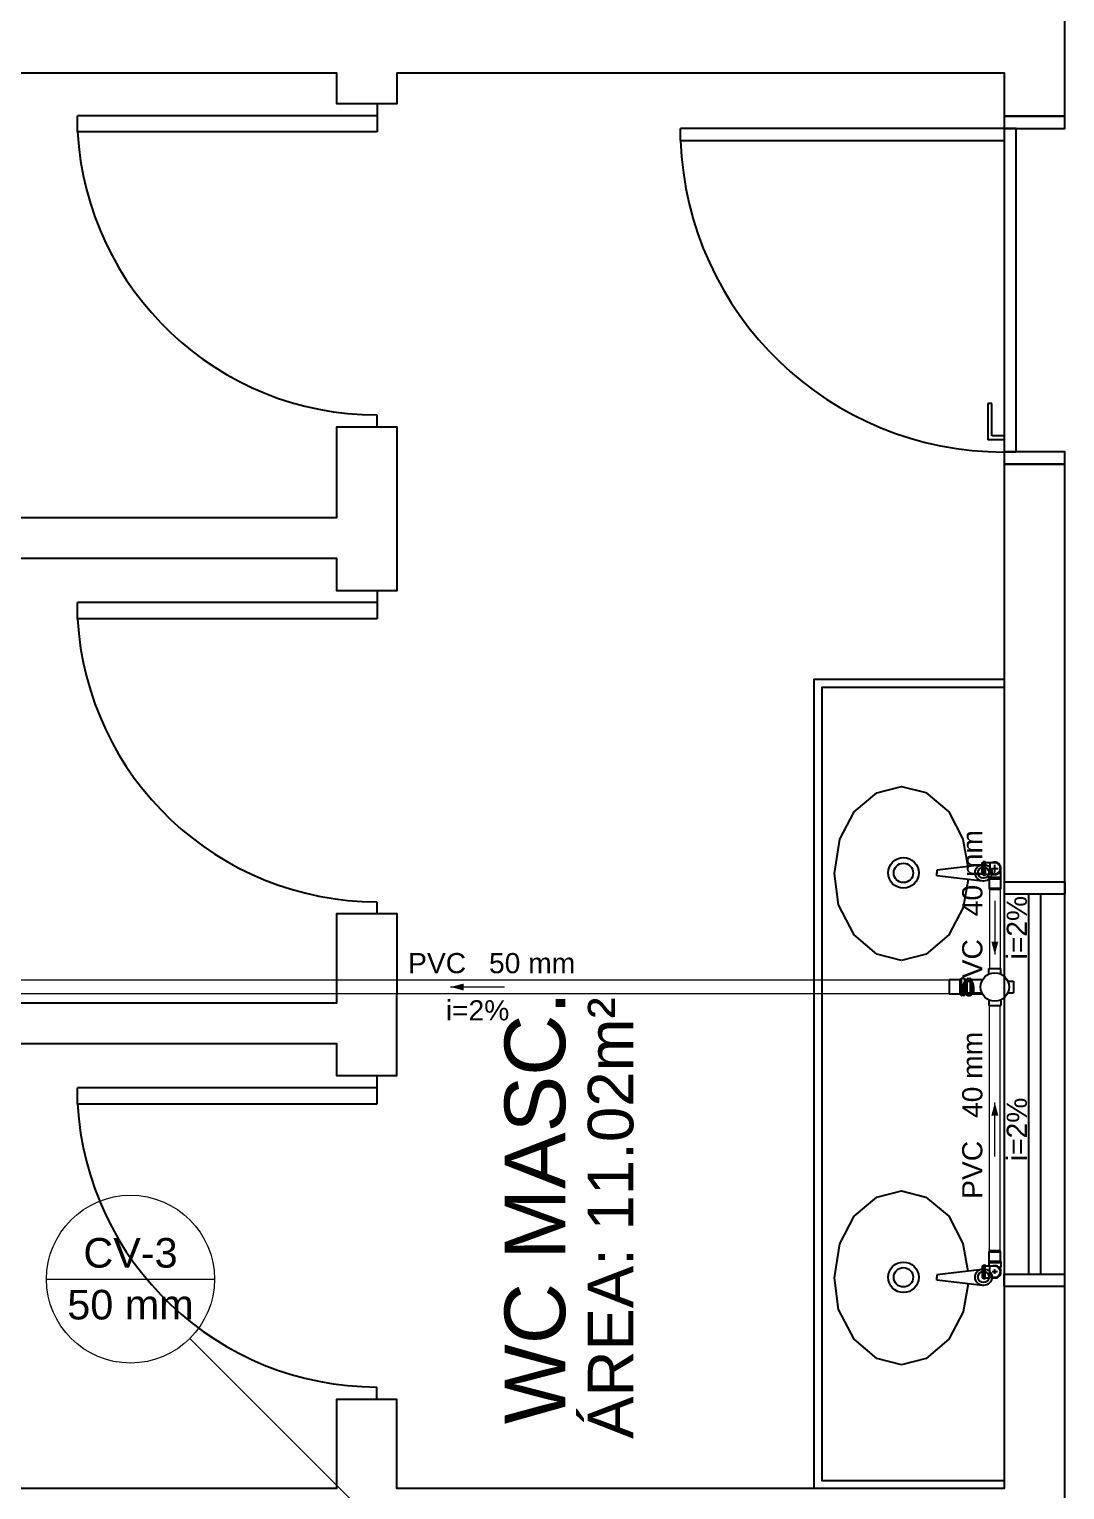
# Model space of a CAD drawing. Header units: millimetres. Extents: x -823 to -490, y -63 to 119.
# Drawn here: x -791.43 to -786.29, y 69.58 to 76.83 of the extents above; entities that cross this region are included whole.
import ezdxf

# ---------------------------------------------------------------- set-up
doc = ezdxf.new("R2010")
doc.units = ezdxf.units.MM
doc.header["$LTSCALE"] = 0.2
doc.header["$MEASUREMENT"] = 0
for name, color, linetype, lineweight in [('CV-Indicação coluna', 5, 'Continuous', 5), ('TQ-Condutos', 5, 'Continuous', 5), ('TQ-Sentido conduto', 9, 'Continuous', 5), ('TQ-Textos conduto', 7, 'Continuous', 5)]:
    doc.layers.add(name, color=color, linetype=linetype, lineweight=lineweight)
doc.layers.add('Simbolos', color=5, linetype='Continuous')
doc.layers.add('Simbolos_int', color=2, linetype='Continuous')
doc.styles.add('Arial', font='arial.ttf')

msp = doc.modelspace()

# ---------------------------------------------------------------- hatches: boundary and pattern name
at = {"layer": 'TQ-Sentido conduto', "linetype": 'Continuous'}
for points in [[(-786.6378, 72.2383), (-786.6205, 72.3028), (-786.6551, 72.3028)], [(-789.3382, 72.0774), (-789.2737, 72.0601), (-789.2737, 72.0947)], [(-786.6378, 71.504), (-786.6551, 71.4394), (-786.6205, 71.4394)]]:
    msp.add_hatch(color=256, dxfattribs=at).paths.add_polyline_path(points)

# ---------------------------------------------------------------- linework, layer by layer
for p, q in [((-789.7032, 76.4637), (-789.7032, 76.3232)), ((-789.7032, 76.4035), (-791.1891, 76.4035)), ((-791.1891, 76.3232), (-791.1891, 76.4035)), ((-789.7032, 76.3232), (-791.1891, 76.3232)), ((-788.1981, 76.2801), (-788.1981, 76.3403)), ((-789.7032, 74.8573), (-789.7032, 74.9175)), ((-786.652, 74.9747), (-786.672, 74.9747)), ((-786.672, 74.9747), (-786.672, 74.7941)), ((-786.652, 74.8142), (-786.652, 74.9747)), ((-786.652, 74.7941), (-786.672, 74.7941)), ((-786.5918, 74.8142), (-786.652, 74.8142)), ((-786.5918, 74.7941), (-786.652, 74.7941)), ((-789.7032, 74.0466), (-789.7032, 73.9061)), ((-789.7032, 73.9864), (-791.1891, 73.9864)), ((-791.1891, 73.9061), (-791.1891, 73.9864)), ((-789.7032, 73.9061), (-791.1891, 73.9061)), ((-786.6991, 72.6841), (-786.9249, 72.657)), ((-786.9249, 72.657), (-786.9249, 72.6409)), ((-786.9249, 72.6289), (-786.9249, 72.6449)), ((-786.6991, 72.6028), (-786.9249, 72.6289)), ((-789.7032, 72.4403), (-789.7032, 72.5005)), ((-789.7042, 71.5764), (-791.1901, 71.5764)), ((-791.1901, 71.4961), (-791.1901, 71.5764)), ((-789.7042, 71.6376), (-789.7042, 71.4961)), ((-789.7042, 71.4961), (-791.1901, 71.4961)), ((-786.6991, 70.6753), (-786.9249, 70.6483)), ((-786.9249, 70.6483), (-786.9249, 70.6332)), ((-786.9249, 70.6212), (-786.9249, 70.6362)), ((-786.6991, 70.5951), (-786.9249, 70.6212)), ((-789.7042, 70.0302), (-789.7042, 70.0904))]:
    msp.add_line(p, q)
at = {"linetype": 'Continuous'}
for p, q in [((-786.5918, 76.3403), (-788.1981, 76.3403)), ((-788.1981, 76.2801), (-786.5918, 76.2801)), ((-786.5918, 72.5998), (-786.5918, 72.5396)), ((-786.5918, 72.5998), (-786.2908, 72.5998)), ((-786.2908, 72.5998), (-786.2908, 72.5396)), ((-786.5918, 72.5396), (-786.2908, 72.5396)), ((-786.4714, 72.5396), (-786.4714, 70.6523)), ((-786.4112, 72.5396), (-786.4112, 70.6523)), ((-786.5918, 70.6523), (-786.2908, 70.6523)), ((-786.5918, 70.5921), (-786.5918, 70.6523)), ((-786.2908, 70.5921), (-786.2908, 70.6523)), ((-786.5918, 70.5921), (-786.2908, 70.5921))]:
    msp.add_line(p, q, dxfattribs=at)
for points in [[(-792.9169, 76.6162), (-789.9048, 76.6162), (-789.9048, 76.4637), (-789.6038, 76.4637), (-789.6038, 76.6162), (-786.5918, 76.6162), (-786.5918, 76.4005), (-786.2908, 76.4005), (-786.2908, 77.1319)], [(-792.9169, 74.2071), (-789.9048, 74.2061), (-789.9048, 74.0466), (-789.6028, 74.0466), (-789.6038, 74.8573), (-789.9048, 74.8573), (-789.9048, 74.4068), (-792.9169, 74.4068)], [(-786.2908, 67.4396), (-786.2908, 74.6737), (-786.5918, 74.6737), (-786.5918, 69.5877), (-789.6048, 69.5877), (-789.6048, 70.0302), (-789.9048, 70.0302), (-789.9048, 69.5877), (-792.9179, 69.5877)], [(-786.5918, 73.6041), (-787.5359, 73.6041), (-787.5359, 69.5877)], [(-786.5918, 73.564), (-787.4958, 73.564), (-787.4958, 69.6279), (-786.5918, 69.6279)], [(-787.1005, 72.2095), (-787.2229, 72.2406), (-787.3353, 72.3359), (-787.3353, 72.3359), (-787.4135, 72.4854), (-787.4135, 72.4854), (-787.4326, 72.6409), (-787.4326, 72.6409), (-787.4065, 72.8115), (-787.4065, 72.8115), (-787.3353, 72.9469), (-787.3353, 72.9469), (-787.2239, 73.0423), (-787.2239, 73.0423), (-787.1015, 73.0734), (-786.9801, 73.0433), (-786.8667, 72.9469), (-786.8667, 72.9469), (-786.7965, 72.8115), (-786.7965, 72.8115), (-786.7714, 72.675), (-786.7714, 72.675)], [(-786.7704, 72.6108), (-786.7955, 72.4724), (-786.7955, 72.4724), (-786.8667, 72.3369), (-786.8667, 72.3369), (-786.9791, 72.2406), (-786.9791, 72.2406), (-787.1005, 72.2095)], [(-792.9179, 71.7971), (-789.9048, 71.7971), (-789.9048, 71.6376), (-789.6048, 71.6376), (-789.6038, 72.4403), (-789.9048, 72.4403), (-789.9048, 71.9978), (-792.9179, 71.9978)], [(-787.1005, 70.2018), (-787.2229, 70.2329), (-787.3353, 70.3282), (-787.3353, 70.3282), (-787.4135, 70.4767), (-787.4135, 70.4767), (-787.4326, 70.6332), (-787.4326, 70.6332), (-787.4065, 70.8028), (-787.4065, 70.8028), (-787.3353, 70.9392), (-787.3353, 70.9392), (-787.2239, 71.0345), (-787.2239, 71.0345), (-787.1015, 71.0656), (-786.9801, 71.0345), (-786.8667, 70.9392), (-786.8667, 70.9392), (-786.7965, 70.8038), (-786.7965, 70.8038), (-786.7714, 70.6673), (-786.7714, 70.6673)], [(-786.7704, 70.6031), (-786.7955, 70.4646), (-786.7955, 70.4646), (-786.8667, 70.3282), (-786.8667, 70.3282), (-786.9791, 70.2329), (-786.9791, 70.2329), (-787.1005, 70.2018)]]:
    msp.add_lwpolyline(points)
for points in [[(-786.5918, 76.3403), (-786.2908, 76.3403), (-786.2908, 76.4005), (-786.5918, 76.4005), (-786.5918, 76.3403)], [(-786.5918, 74.7339), (-786.5316, 74.7339), (-786.5316, 76.3403), (-786.5918, 76.3403), (-786.5918, 74.7339)], [(-786.5918, 74.6737), (-786.2908, 74.6737), (-786.2908, 74.7339), (-786.5918, 74.7339), (-786.5918, 74.6737)]]:
    msp.add_lwpolyline(points, close=True)
for centre, radius in [((-787.0914, 72.6439), 0.0757), ((-787.0914, 72.6439), 0.0482), ((-786.6941, 72.6449), 0.0415), ((-786.6941, 72.6449), 0.0275), ((-787.0914, 70.6362), 0.0757), ((-787.0914, 70.6362), 0.0482), ((-786.6941, 70.6372), 0.0415), ((-786.6941, 70.6372), 0.0275)]:
    msp.add_circle(centre, radius)
for centre in [(-789.7021, 76.4075), (-789.7021, 73.9904), (-789.7021, 71.5814)]:
    msp.add_arc(centre, 1.49, 183.247, 269.935)
msp.add_arc((-786.5928, 76.3392), 1.6055, 182.118, 270.027, dxfattribs=at)
at = {"layer": 'CV-Indicação coluna'}
for p, q in [((-791.3434, 70.627), (-790.5101, 70.627)), ((-790.6322, 70.3324), (-789.5973, 69.2976))]:
    msp.add_line(p, q, dxfattribs=at)
msp.add_circle((-790.9268, 70.627), 0.4166, dxfattribs=at)
at = {"layer": 'Simbolos'}
for p, q in [((-786.7006, 72.6369), (-786.7006, 72.6958)), ((-786.7006, 72.6958), (-786.6964, 72.6958)), ((-786.6946, 72.6988), (-786.6951, 72.6968)), ((-786.6933, 72.6998), (-786.6869, 72.6998)), ((-786.6856, 72.6986), (-786.6854, 72.697)), ((-786.6841, 72.6958), (-786.6652, 72.6958)), ((-786.6652, 72.6958), (-786.6632, 72.6939)), ((-786.6508, 72.6939), (-786.6632, 72.6939)), ((-786.6378, 72.6939), (-786.6508, 72.6939)), ((-786.7006, 72.6369), (-786.6964, 72.6369)), ((-786.6946, 72.6339), (-786.6951, 72.6359)), ((-786.6933, 72.6329), (-786.6869, 72.6329)), ((-786.6856, 72.6341), (-786.6854, 72.6357)), ((-786.6841, 72.6369), (-786.6652, 72.6369)), ((-786.6682, 72.6196), (-786.6669, 72.6209)), ((-786.6682, 72.6142), (-786.6682, 72.6196)), ((-786.6073, 72.6142), (-786.6682, 72.6142)), ((-786.6669, 72.6209), (-786.6669, 72.6369)), ((-786.6661, 72.6142), (-786.6094, 72.6142)), ((-786.6661, 72.6142), (-786.6661, 72.5688)), ((-786.6652, 72.6369), (-786.6632, 72.6388)), ((-786.6508, 72.6388), (-786.6632, 72.6388)), ((-786.6378, 72.6388), (-786.6508, 72.6388)), ((-786.6102, 72.6533), (-786.6103, 72.6426)), ((-786.6086, 72.641), (-786.6103, 72.6426)), ((-786.6094, 72.6142), (-786.6094, 72.5688)), ((-786.6086, 72.6209), (-786.6086, 72.641)), ((-786.6073, 72.6196), (-786.6086, 72.6209)), ((-786.6073, 72.6142), (-786.6073, 72.6196)), ((-786.6661, 72.5688), (-786.6645, 72.5628)), ((-786.6094, 72.5688), (-786.611, 72.5628)), ((-786.6669, 72.1693), (-786.6086, 72.1693)), ((-786.6669, 72.1429), (-786.6669, 72.1693)), ((-786.6086, 72.1429), (-786.6086, 72.1693)), ((-786.8125, 72.1137), (-786.8646, 72.1137)), ((-786.8122, 72.1139), (-786.8125, 72.1137)), ((-786.8059, 72.1139), (-786.8122, 72.1139)), ((-786.8043, 72.1187), (-786.8046, 72.1152)), ((-786.7913, 72.1199), (-786.803, 72.1199)), ((-786.79, 72.1189), (-786.7889, 72.1149)), ((-786.7818, 72.1139), (-786.7876, 72.1139)), ((-786.7818, 72.1139), (-786.7818, 72.0408)), ((-786.7818, 72.1139), (-786.776, 72.1139)), ((-786.7818, 72.1139), (-786.7818, 72.0408)), ((-786.7736, 72.1189), (-786.7747, 72.1149)), ((-786.7723, 72.1199), (-786.7606, 72.1199)), ((-786.7593, 72.1187), (-786.759, 72.1152)), ((-786.7577, 72.1139), (-786.7516, 72.1139)), ((-786.7516, 72.1139), (-786.7513, 72.1137)), ((-786.6983, 72.1137), (-786.7513, 72.1137)), ((-786.5722, 72.1065), (-786.5458, 72.1065)), ((-786.5458, 72.1065), (-786.5458, 72.0483)), ((-786.8125, 72.0411), (-786.8646, 72.0411)), ((-786.8122, 72.0408), (-786.8125, 72.0411)), ((-786.8059, 72.0408), (-786.8122, 72.0408)), ((-786.8043, 72.0361), (-786.8046, 72.0396)), ((-786.7913, 72.0349), (-786.803, 72.0349)), ((-786.79, 72.0359), (-786.7889, 72.0399)), ((-786.7818, 72.0408), (-786.7876, 72.0408)), ((-786.7818, 72.0408), (-786.776, 72.0408)), ((-786.7736, 72.0359), (-786.7747, 72.0399)), ((-786.7723, 72.0349), (-786.7606, 72.0349)), ((-786.7593, 72.0361), (-786.759, 72.0396)), ((-786.7577, 72.0408), (-786.7516, 72.0408)), ((-786.7516, 72.0408), (-786.7513, 72.0411)), ((-786.6983, 72.0411), (-786.7513, 72.0411)), ((-786.6669, 72.0119), (-786.6669, 71.9855)), ((-786.6086, 72.0119), (-786.6086, 71.9855)), ((-786.5722, 72.0483), (-786.5458, 72.0483)), ((-786.6669, 71.9855), (-786.6086, 71.9855)), ((-786.6073, 70.7154), (-786.6682, 70.7154)), ((-786.6682, 70.7154), (-786.6682, 70.7101)), ((-786.6682, 70.7101), (-786.6669, 70.7087)), ((-786.6669, 70.7087), (-786.6669, 70.6928)), ((-786.6661, 70.7608), (-786.6645, 70.7668)), ((-786.6661, 70.7154), (-786.6661, 70.7608)), ((-786.6094, 70.7154), (-786.6661, 70.7154)), ((-786.6094, 70.7608), (-786.611, 70.7668)), ((-786.6094, 70.7154), (-786.6094, 70.7608)), ((-786.6073, 70.7101), (-786.6086, 70.7087)), ((-786.6086, 70.7087), (-786.6086, 70.6887)), ((-786.6073, 70.7154), (-786.6073, 70.7101)), ((-786.7006, 70.6928), (-786.7006, 70.6338)), ((-786.7006, 70.6928), (-786.6964, 70.6928)), ((-786.7006, 70.6338), (-786.6964, 70.6338)), ((-786.6946, 70.6958), (-786.6951, 70.6938)), ((-786.6946, 70.6308), (-786.6951, 70.6329)), ((-786.6933, 70.6968), (-786.6869, 70.6968)), ((-786.6856, 70.6956), (-786.6854, 70.694)), ((-786.6856, 70.6311), (-786.6854, 70.6326)), ((-786.6841, 70.6928), (-786.6652, 70.6928)), ((-786.6841, 70.6338), (-786.6652, 70.6338)), ((-786.6652, 70.6928), (-786.6632, 70.6908)), ((-786.6652, 70.6338), (-786.6632, 70.6358)), ((-786.6508, 70.6908), (-786.6632, 70.6908)), ((-786.6508, 70.6358), (-786.6632, 70.6358)), ((-786.6378, 70.6908), (-786.6508, 70.6908)), ((-786.6378, 70.6358), (-786.6508, 70.6358)), ((-786.6086, 70.6887), (-786.6103, 70.6871)), ((-786.6102, 70.6764), (-786.6103, 70.6871)), ((-786.6933, 70.6298), (-786.6869, 70.6298))]:
    msp.add_line(p, q, dxfattribs=at)
for points in [[(-786.6964, 72.6958), (-786.6962, 72.6958), (-786.696, 72.6959), (-786.6959, 72.6959), (-786.6957, 72.696), (-786.6955, 72.6961), (-786.6954, 72.6963), (-786.6953, 72.6964), (-786.6952, 72.6966), (-786.6951, 72.6968)], [(-786.6933, 72.6998), (-786.6935, 72.6998), (-786.6937, 72.6998), (-786.6939, 72.6997), (-786.694, 72.6996), (-786.6942, 72.6995), (-786.6943, 72.6993), (-786.6944, 72.6992), (-786.6945, 72.699), (-786.6946, 72.6988)], [(-786.6856, 72.6986), (-786.6856, 72.6988), (-786.6857, 72.699), (-786.6858, 72.6992), (-786.6859, 72.6994), (-786.6861, 72.6995), (-786.6863, 72.6996), (-786.6865, 72.6997), (-786.6867, 72.6998), (-786.6869, 72.6998)], [(-786.6854, 72.697), (-786.6854, 72.6968), (-786.6853, 72.6966), (-786.6852, 72.6964), (-786.6851, 72.6962), (-786.6849, 72.6961), (-786.6847, 72.696), (-786.6845, 72.6959), (-786.6843, 72.6958), (-786.6841, 72.6958)], [(-786.6247, 72.6939), (-786.6275, 72.695), (-786.6303, 72.6959), (-786.6333, 72.6965), (-786.6363, 72.6968), (-786.6393, 72.6968), (-786.6422, 72.6965), (-786.6452, 72.6959), (-786.6481, 72.695), (-786.6508, 72.6939)], [(-786.6378, 72.6388), (-786.633, 72.6392), (-786.6284, 72.6405), (-786.624, 72.6425), (-786.6201, 72.6453), (-786.6167, 72.6487), (-786.6139, 72.6526), (-786.6119, 72.6569), (-786.6107, 72.6616), (-786.6103, 72.6663), (-786.6107, 72.6711), (-786.6119, 72.6757), (-786.6139, 72.6801), (-786.6167, 72.684), (-786.6201, 72.6874), (-786.624, 72.6902), (-786.6284, 72.6922), (-786.633, 72.6934), (-786.6378, 72.6938)], [(-786.6951, 72.6359), (-786.6952, 72.6361), (-786.6953, 72.6362), (-786.6954, 72.6364), (-786.6955, 72.6365), (-786.6957, 72.6367), (-786.6959, 72.6368), (-786.696, 72.6368), (-786.6962, 72.6369), (-786.6964, 72.6369)], [(-786.6946, 72.6339), (-786.6945, 72.6337), (-786.6944, 72.6335), (-786.6943, 72.6333), (-786.6942, 72.6332), (-786.694, 72.6331), (-786.6939, 72.633), (-786.6937, 72.6329), (-786.6935, 72.6329), (-786.6933, 72.6329)], [(-786.6869, 72.6329), (-786.6867, 72.6329), (-786.6865, 72.6329), (-786.6863, 72.633), (-786.6861, 72.6331), (-786.6859, 72.6333), (-786.6858, 72.6335), (-786.6857, 72.6337), (-786.6856, 72.6339), (-786.6856, 72.6341)], [(-786.6841, 72.6369), (-786.6843, 72.6369), (-786.6845, 72.6368), (-786.6847, 72.6367), (-786.6849, 72.6366), (-786.6851, 72.6364), (-786.6852, 72.6363), (-786.6853, 72.6361), (-786.6854, 72.6359), (-786.6854, 72.6357)], [(-786.8059, 72.1139), (-786.8057, 72.114), (-786.8055, 72.114), (-786.8053, 72.1141), (-786.8051, 72.1142), (-786.805, 72.1144), (-786.8048, 72.1145), (-786.8047, 72.1147), (-786.8047, 72.1149), (-786.8046, 72.1152)], [(-786.803, 72.1199), (-786.8032, 72.1199), (-786.8034, 72.1198), (-786.8036, 72.1197), (-786.8038, 72.1196), (-786.8039, 72.1195), (-786.8041, 72.1193), (-786.8042, 72.1191), (-786.8043, 72.1189), (-786.8043, 72.1187)], [(-786.79, 72.1189), (-786.79, 72.1191), (-786.7901, 72.1192), (-786.7902, 72.1194), (-786.7904, 72.1195), (-786.7905, 72.1197), (-786.7907, 72.1198), (-786.7909, 72.1198), (-786.7911, 72.1199), (-786.7913, 72.1199)], [(-786.7889, 72.1149), (-786.7888, 72.1147), (-786.7888, 72.1146), (-786.7886, 72.1144), (-786.7885, 72.1143), (-786.7884, 72.1142), (-786.7882, 72.1141), (-786.788, 72.114), (-786.7878, 72.114), (-786.7876, 72.1139)], [(-786.776, 72.1139), (-786.7758, 72.114), (-786.7756, 72.114), (-786.7754, 72.1141), (-786.7753, 72.1142), (-786.7751, 72.1143), (-786.775, 72.1144), (-786.7749, 72.1146), (-786.7748, 72.1147), (-786.7747, 72.1149)], [(-786.7723, 72.1199), (-786.7725, 72.1199), (-786.7727, 72.1198), (-786.7729, 72.1198), (-786.7731, 72.1197), (-786.7732, 72.1195), (-786.7734, 72.1194), (-786.7735, 72.1192), (-786.7736, 72.1191), (-786.7736, 72.1189)], [(-786.7593, 72.1187), (-786.7593, 72.1189), (-786.7594, 72.1191), (-786.7595, 72.1193), (-786.7597, 72.1195), (-786.7598, 72.1196), (-786.76, 72.1197), (-786.7602, 72.1198), (-786.7604, 72.1199), (-786.7606, 72.1199)], [(-786.759, 72.1152), (-786.759, 72.1149), (-786.7589, 72.1147), (-786.7588, 72.1145), (-786.7586, 72.1144), (-786.7585, 72.1142), (-786.7583, 72.1141), (-786.7581, 72.114), (-786.7579, 72.114), (-786.7577, 72.1139)], [(-786.668, 72.1411), (-786.6678, 72.1412), (-786.6676, 72.1414), (-786.6674, 72.1416), (-786.6673, 72.1418), (-786.6671, 72.142), (-786.667, 72.1422), (-786.667, 72.1424), (-786.6669, 72.1427), (-786.6669, 72.1429)], [(-786.6086, 72.1429), (-786.6086, 72.1427), (-786.6086, 72.1424), (-786.6085, 72.1422), (-786.6084, 72.142), (-786.6083, 72.1418), (-786.6081, 72.1416), (-786.6079, 72.1414), (-786.6077, 72.1412), (-786.6075, 72.1411)], [(-786.574, 72.1077), (-786.5739, 72.1074), (-786.5738, 72.1072), (-786.5736, 72.1071), (-786.5734, 72.1069), (-786.5732, 72.1068), (-786.573, 72.1067), (-786.5727, 72.1066), (-786.5725, 72.1065), (-786.5722, 72.1065)], [(-786.8046, 72.0396), (-786.8047, 72.0398), (-786.8047, 72.0401), (-786.8048, 72.0402), (-786.805, 72.0404), (-786.8051, 72.0406), (-786.8053, 72.0407), (-786.8055, 72.0408), (-786.8057, 72.0408), (-786.8059, 72.0408)], [(-786.8043, 72.0361), (-786.8043, 72.0359), (-786.8042, 72.0357), (-786.8041, 72.0355), (-786.8039, 72.0353), (-786.8038, 72.0352), (-786.8036, 72.0351), (-786.8034, 72.035), (-786.8032, 72.0349), (-786.803, 72.0349)], [(-786.7913, 72.0349), (-786.7911, 72.0349), (-786.7909, 72.035), (-786.7907, 72.035), (-786.7905, 72.0351), (-786.7904, 72.0352), (-786.7902, 72.0354), (-786.7901, 72.0355), (-786.79, 72.0357), (-786.79, 72.0359)], [(-786.7876, 72.0408), (-786.7878, 72.0408), (-786.788, 72.0408), (-786.7882, 72.0407), (-786.7884, 72.0406), (-786.7885, 72.0405), (-786.7886, 72.0404), (-786.7888, 72.0402), (-786.7888, 72.04), (-786.7889, 72.0399)], [(-786.7747, 72.0399), (-786.7748, 72.04), (-786.7749, 72.0402), (-786.775, 72.0404), (-786.7751, 72.0405), (-786.7753, 72.0406), (-786.7754, 72.0407), (-786.7756, 72.0408), (-786.7758, 72.0408), (-786.776, 72.0408)], [(-786.7736, 72.0359), (-786.7736, 72.0357), (-786.7735, 72.0355), (-786.7734, 72.0354), (-786.7732, 72.0352), (-786.7731, 72.0351), (-786.7729, 72.035), (-786.7727, 72.035), (-786.7725, 72.0349), (-786.7723, 72.0349)], [(-786.7606, 72.0349), (-786.7604, 72.0349), (-786.7602, 72.035), (-786.76, 72.0351), (-786.7598, 72.0352), (-786.7597, 72.0353), (-786.7595, 72.0355), (-786.7594, 72.0357), (-786.7593, 72.0359), (-786.7593, 72.0361)], [(-786.7577, 72.0408), (-786.7579, 72.0408), (-786.7581, 72.0408), (-786.7583, 72.0407), (-786.7585, 72.0406), (-786.7586, 72.0404), (-786.7588, 72.0402), (-786.7589, 72.0401), (-786.759, 72.0398), (-786.759, 72.0396)], [(-786.6669, 72.0119), (-786.6669, 72.0121), (-786.667, 72.0124), (-786.667, 72.0126), (-786.6671, 72.0128), (-786.6673, 72.013), (-786.6674, 72.0132), (-786.6676, 72.0134), (-786.6678, 72.0135), (-786.668, 72.0137)], [(-786.6075, 72.0137), (-786.6077, 72.0135), (-786.6079, 72.0134), (-786.6081, 72.0132), (-786.6083, 72.013), (-786.6084, 72.0128), (-786.6085, 72.0126), (-786.6086, 72.0124), (-786.6086, 72.0121), (-786.6086, 72.0119)], [(-786.5722, 72.0483), (-786.5725, 72.0482), (-786.5727, 72.0482), (-786.573, 72.0481), (-786.5732, 72.048), (-786.5734, 72.0479), (-786.5736, 72.0477), (-786.5738, 72.0475), (-786.5739, 72.0473), (-786.574, 72.0471)], [(-786.6964, 70.6928), (-786.6962, 70.6928), (-786.696, 70.6928), (-786.6959, 70.6929), (-786.6957, 70.693), (-786.6955, 70.6931), (-786.6954, 70.6932), (-786.6953, 70.6934), (-786.6952, 70.6936), (-786.6951, 70.6938)], [(-786.6951, 70.6329), (-786.6952, 70.633), (-786.6953, 70.6332), (-786.6954, 70.6334), (-786.6955, 70.6335), (-786.6957, 70.6336), (-786.6959, 70.6337), (-786.696, 70.6338), (-786.6962, 70.6338), (-786.6964, 70.6338)], [(-786.6933, 70.6968), (-786.6935, 70.6968), (-786.6937, 70.6967), (-786.6939, 70.6967), (-786.694, 70.6966), (-786.6942, 70.6964), (-786.6943, 70.6963), (-786.6944, 70.6961), (-786.6945, 70.696), (-786.6946, 70.6958)], [(-786.6856, 70.6956), (-786.6856, 70.6958), (-786.6857, 70.696), (-786.6858, 70.6962), (-786.6859, 70.6963), (-786.6861, 70.6965), (-786.6863, 70.6966), (-786.6865, 70.6967), (-786.6867, 70.6968), (-786.6869, 70.6968)], [(-786.6854, 70.694), (-786.6854, 70.6938), (-786.6853, 70.6936), (-786.6852, 70.6934), (-786.6851, 70.6932), (-786.6849, 70.693), (-786.6848, 70.6929), (-786.6846, 70.6928), (-786.6843, 70.6928), (-786.6841, 70.6928)], [(-786.6841, 70.6338), (-786.6843, 70.6338), (-786.6846, 70.6338), (-786.6848, 70.6337), (-786.6849, 70.6336), (-786.6851, 70.6334), (-786.6852, 70.6332), (-786.6853, 70.633), (-786.6854, 70.6328), (-786.6854, 70.6326)], [(-786.6508, 70.6358), (-786.6481, 70.6346), (-786.6452, 70.6338), (-786.6422, 70.6332), (-786.6393, 70.6329), (-786.6363, 70.6329), (-786.6333, 70.6332), (-786.6303, 70.6338), (-786.6275, 70.6346), (-786.6247, 70.6358)], [(-786.6378, 70.6358), (-786.6346, 70.636), (-786.6314, 70.6365), (-786.6284, 70.6375), (-786.6254, 70.6387), (-786.6227, 70.6403), (-786.6201, 70.6422), (-786.6178, 70.6444), (-786.6157, 70.6469), (-786.6139, 70.6496), (-786.6125, 70.6524), (-786.6114, 70.6554), (-786.6107, 70.6585), (-786.6103, 70.6617), (-786.6103, 70.6649), (-786.6107, 70.6681), (-786.6114, 70.6712), (-786.6125, 70.6742), (-786.6139, 70.6771), (-786.6157, 70.6797), (-786.6178, 70.6822), (-786.6201, 70.6844), (-786.6227, 70.6863), (-786.6254, 70.6879), (-786.6284, 70.6892), (-786.6314, 70.6901), (-786.6346, 70.6906), (-786.6378, 70.6908)], [(-786.6946, 70.6308), (-786.6945, 70.6306), (-786.6944, 70.6305), (-786.6943, 70.6303), (-786.6942, 70.6302), (-786.694, 70.6301), (-786.6939, 70.63), (-786.6937, 70.6299), (-786.6935, 70.6298), (-786.6933, 70.6298)], [(-786.6869, 70.6298), (-786.6867, 70.6299), (-786.6865, 70.6299), (-786.6863, 70.63), (-786.6861, 70.6301), (-786.6859, 70.6303), (-786.6858, 70.6304), (-786.6857, 70.6306), (-786.6856, 70.6308), (-786.6856, 70.6311)]]:
    msp.add_lwpolyline(points, dxfattribs=at)
msp.add_circle((-786.6378, 72.0774), 0.0705, dxfattribs=at)
at = {"layer": 'Simbolos_int'}
for p, q in [((-786.6954, 72.6958), (-786.6954, 72.6369)), ((-786.6853, 72.6958), (-786.6853, 72.6369)), ((-786.6632, 72.6939), (-786.6632, 72.6388)), ((-786.6514, 72.6663), (-786.6207, 72.6663)), ((-786.6378, 72.6463), (-786.6378, 72.6833)), ((-786.6086, 72.6209), (-786.6669, 72.6209)), ((-786.6103, 72.6426), (-786.6187, 72.6426)), ((-786.6661, 72.5688), (-786.6094, 72.5688)), ((-786.6645, 72.5628), (-786.611, 72.5628)), ((-786.8646, 72.1137), (-786.8646, 72.0411)), ((-786.8122, 72.1139), (-786.8122, 72.0408)), ((-786.8047, 72.1139), (-786.8047, 72.0408)), ((-786.7886, 72.1139), (-786.7886, 72.0408)), ((-786.775, 72.0408), (-786.775, 72.1139)), ((-786.7589, 72.0408), (-786.7589, 72.1139)), ((-786.7513, 72.1137), (-786.7513, 72.0774)), ((-786.7513, 72.0411), (-786.7513, 72.0774)), ((-786.6086, 70.7087), (-786.6669, 70.7087)), ((-786.6094, 70.7608), (-786.6661, 70.7608)), ((-786.611, 70.7668), (-786.6645, 70.7668)), ((-786.6954, 70.6338), (-786.6954, 70.6928)), ((-786.6853, 70.6338), (-786.6853, 70.6928)), ((-786.6632, 70.6358), (-786.6632, 70.6908)), ((-786.625, 70.6633), (-786.6505, 70.6633)), ((-786.6378, 70.6541), (-786.6378, 70.677)), ((-786.6103, 70.6871), (-786.6187, 70.6871))]:
    msp.add_line(p, q, dxfattribs=at)
for points in [[(-786.6247, 72.6388), (-786.6216, 72.6405), (-786.6187, 72.6426), (-786.6161, 72.6449), (-786.6137, 72.6476), (-786.6117, 72.6505), (-786.6101, 72.6536), (-786.6088, 72.6569), (-786.6079, 72.6604), (-786.6074, 72.6639), (-786.6073, 72.6674), (-786.6077, 72.671), (-786.6084, 72.6744), (-786.6095, 72.6778), (-786.611, 72.681), (-786.6129, 72.684), (-786.6151, 72.6867), (-786.6177, 72.6892), (-786.6205, 72.6914), (-786.6235, 72.6932), (-786.6267, 72.6947), (-786.6301, 72.6958), (-786.6335, 72.6965), (-786.6371, 72.6968), (-786.6406, 72.6967), (-786.6441, 72.6961), (-786.6475, 72.6952), (-786.6508, 72.6939)], [(-786.6508, 72.6388), (-786.6481, 72.6377), (-786.6452, 72.6368), (-786.6422, 72.6362), (-786.6393, 72.6359), (-786.6363, 72.6359), (-786.6333, 72.6362), (-786.6303, 72.6368), (-786.6275, 72.6377), (-786.6247, 72.6388)], [(-786.6247, 70.6908), (-786.6275, 70.692), (-786.6303, 70.6929), (-786.6333, 70.6934), (-786.6363, 70.6937), (-786.6393, 70.6937), (-786.6422, 70.6934), (-786.6452, 70.6929), (-786.6481, 70.692), (-786.6508, 70.6908)], [(-786.6508, 70.6358), (-786.6458, 70.6339), (-786.6406, 70.633), (-786.6353, 70.6329), (-786.6301, 70.6338), (-786.6251, 70.6356), (-786.6205, 70.6382), (-786.6164, 70.6416), (-786.6129, 70.6457), (-786.6102, 70.6502), (-786.6084, 70.6552), (-786.6074, 70.6605), (-786.6074, 70.6658), (-786.6083, 70.671), (-786.6101, 70.676), (-786.6127, 70.6806), (-786.6161, 70.6847), (-786.6201, 70.6881), (-786.6247, 70.6908)]]:
    msp.add_lwpolyline(points, dxfattribs=at)
at = {"layer": 'TQ-Condutos'}
for p, q in [((-786.6645, 72.5628), (-786.6645, 72.1693)), ((-786.611, 72.5628), (-786.611, 72.1693)), ((-786.8646, 72.1108), (-791.6764, 72.1108)), ((-786.8646, 72.044), (-791.6764, 72.044)), ((-786.6645, 70.7668), (-786.6645, 71.9855)), ((-786.611, 70.7668), (-786.611, 71.9855))]:
    msp.add_line(p, q, dxfattribs=at)
at = {"layer": 'TQ-Sentido conduto'}
for points in [[(-786.6378, 72.5055), (-786.6378, 72.2383)], [(-789.071, 72.0774), (-789.3382, 72.0774)], [(-786.6378, 71.2367), (-786.6378, 71.504)]]:
    msp.add_lwpolyline(points, dxfattribs=at)

# ---------------------------------------------------------------- texts
at = {"rotation": 90.00021, "line_spacing_factor": 0.798, "style": 'Arial'}
for s, insert, char_height, width, attachment_point in [('WC MASC.', (-788.7653, 69.9068), 0.3012, 2.89151, 7), ('ÁREA: 11.02m²', (-788.4284, 70.9302), 0.2259, 3.52404, 8)]:
    msp.add_mtext(s, dxfattribs=dict(at, insert=insert, char_height=char_height, width=width, attachment_point=attachment_point))
at = {"layer": 'CV-Indicação coluna', "char_height": 0.14698, "attachment_point": 8, "line_spacing_factor": 0.6, "style": 'Arial'}
for s, insert, width in [('CV-3', (-790.9268, 70.6821), 0.935633), ('50 mm', (-790.9268, 70.4248), 1.254904)]:
    msp.add_mtext(s, dxfattribs=dict(at, insert=insert, width=width))
at = {"layer": 'TQ-Textos conduto', "char_height": 0.10021, "rotation": 90.00021, "line_spacing_factor": 0.6, "style": 'Arial'}
for s, insert, width, attachment_point in [('40 mm', (-786.6982, 72.4287), 0.855617, 7), ('i=2%', (-786.4778, 72.3719), 0.630293, 8), ('PVC', (-786.6982, 72.3151), 0.57591, 9), ('40 mm', (-786.6982, 71.4271), 0.855617, 7), ('i=2%', (-786.4778, 71.3703), 0.630293, 8), ('PVC', (-786.6982, 71.3136), 0.57591, 9)]:
    msp.add_mtext(s, dxfattribs=dict(at, insert=insert, width=width, attachment_point=attachment_point))
at = {"layer": 'TQ-Textos conduto', "char_height": 0.10021, "line_spacing_factor": 0.6, "style": 'Arial'}
for s, insert, width, attachment_point in [('PVC', (-789.2614, 72.1445), 0.57591, 9), ('50 mm', (-789.1478, 72.1445), 0.855617, 7), ('i=2%', (-789.2046, 71.9107), 0.630293, 8)]:
    msp.add_mtext(s, dxfattribs=dict(at, insert=insert, width=width, attachment_point=attachment_point))

doc.saveas('drawing.dxf')
